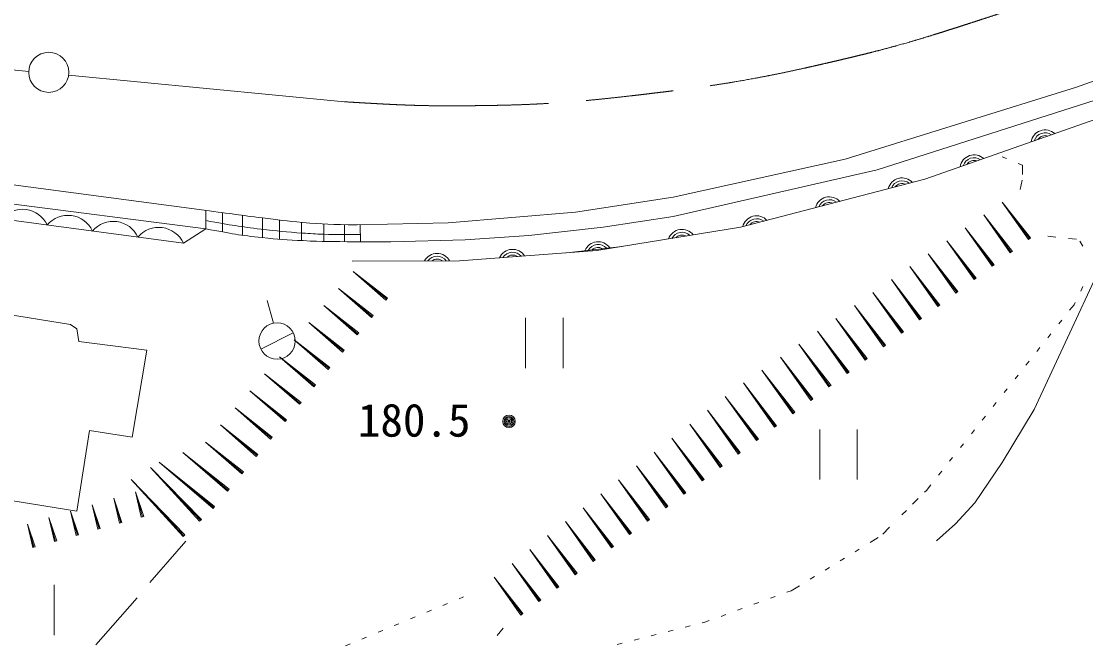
# Model space of a CAD drawing. Units: millimetres, scale not verified. Extents: x 40000 to 680000, y 20000 to 380000.
# Drawn here: x 464323 to 506782, y 242170 to 267095 of the extents above; entities that cross this region are included whole.
import ezdxf
from ezdxf.enums import TextEntityAlignment as Align

# ---------------------------------------------------------------- set-up
doc = ezdxf.new("R2010")
doc.units = ezdxf.units.MM
doc.header["$LTSCALE"] = 1000
doc.header["$PDMODE"] = 32
doc.header["$PDSIZE"] = 500
doc.linetypes.add('CHAIN', pattern=[18.5, 12, -1.5, 3.5, -1.5])
for name, color, linetype, lineweight in [('M-BGD', 7, 'Continuous', 13), ('M-BMK', 2, 'CHAIN', 13), ('M-BMK-SRVR', 3, 'Continuous', 13)]:
    doc.layers.add(name, color=color, linetype=linetype, lineweight=lineweight)
doc.styles.add('ＭＳ ゴシック', font='')
doc.styles.get('ＭＳ ゴシック').set_extended_font_data('MS Gothic')

msp = doc.modelspace()

# ---------------------------------------------------------------- linework, layer by layer
at = {"layer": 'M-BGD'}
for p, q in [((471681, 258809), (449791, 261615)), ((503451, 261687), (503623, 261615)), ((504084, 261423), (504256, 261351)), ((504256, 261351), (504256, 260976)), ((504249, 260747), (504167, 260378)), ((504538, 258418), (503456, 259881)), ((504579, 258448), (503456, 259881)), ((504498, 258388), (503456, 259881)), ((471681, 258809), (471681, 259552)), ((472355, 259456), (472355, 258687)), ((473153, 259346), (473153, 258552)), ((473941, 259248), (473941, 258458)), ((474625, 259163), (474625, 258399)), ((475495, 259070), (475495, 258342)), ((476392, 259005), (476392, 258305)), ((503815, 257883), (502718, 259365)), ((503855, 257912), (502718, 259365)), ((503775, 257853), (502718, 259365)), ((470788, 258242), (471681, 258809)), ((477217, 258979), (477217, 258298)), ((477842, 258970), (477853, 258296)), ((503092, 257347), (501980, 258849)), ((503132, 257377), (501980, 258849)), ((503051, 257317), (501980, 258849)), ((502368, 256812), (501242, 258333)), ((502409, 256841), (501242, 258333)), ((502328, 256782), (501242, 258333)), ((504579, 258448), (504498, 258388)), ((505276, 258519), (505596, 258484)), ((506093, 258429), (506413, 258394)), ((506543, 258319), (506672, 258117)), ((488295, 258107), (486078, 257854)), ((501645, 256276), (500504, 257817)), ((501685, 256306), (500504, 257817)), ((501605, 256246), (500504, 257817)), ((503855, 257912), (503775, 257853)), ((503132, 257377), (503051, 257317)), ((478898, 256002), (477564, 257108)), ((478930, 256040), (477564, 257108)), ((478866, 255963), (477564, 257108)), ((500922, 255741), (499766, 257301)), ((500962, 255770), (499766, 257301)), ((500881, 255711), (499766, 257301)), ((500198, 255205), (499029, 256785)), ((500238, 255235), (499029, 256785)), ((500158, 255175), (499029, 256785)), ((502409, 256841), (502328, 256782)), ((506671, 256502), (506583, 256323)), ((478323, 255309), (476975, 256427)), ((478355, 255347), (476975, 256427)), ((478291, 255271), (476975, 256427)), ((478930, 256040), (478866, 255963)), ((499475, 254670), (498291, 256269)), ((499515, 254699), (498291, 256269)), ((499435, 254640), (498291, 256269)), ((501685, 256306), (501605, 256246)), ((474135, 255946), (474387, 255044)), ((477749, 254616), (476386, 255746)), ((477781, 254655), (476386, 255746)), ((477717, 254578), (476386, 255746)), ((498752, 254134), (497553, 255753)), ((498792, 254164), (497553, 255753)), ((498711, 254104), (497553, 255753)), ((500962, 255770), (500881, 255711)), ((506316, 255783), (506139, 255560)), ((506361, 255875), (506316, 255783)), ((478355, 255347), (478291, 255271)), ((484435, 255252), (484435, 253252)), ((485935, 253252), (485935, 255252)), ((498028, 253599), (496815, 255237)), ((498068, 253628), (496815, 255237)), ((497988, 253569), (496815, 255237)), ((500238, 255235), (500158, 255175)), ((477174, 253924), (475797, 255066)), ((477206, 253962), (475797, 255066)), ((477142, 253885), (475797, 255066)), ((505828, 255168), (505704, 255012)), ((475174, 254659), (473880, 254008)), ((476600, 253231), (475208, 254385)), ((476632, 253269), (475208, 254385)), ((476568, 253192), (475208, 254385)), ((477781, 254655), (477717, 254578)), ((497305, 253063), (496077, 254722)), ((497345, 253093), (496077, 254722)), ((497265, 253033), (496077, 254722)), ((499515, 254699), (499435, 254640)), ((505393, 254620), (505268, 254464)), ((477206, 253962), (477142, 253885)), ((496581, 252528), (495339, 254206)), ((496622, 252557), (495339, 254206)), ((496541, 252498), (495339, 254206)), ((498792, 254164), (498711, 254104)), ((504957, 254072), (504833, 253916)), ((476025, 252538), (474619, 253704)), ((476057, 252577), (474619, 253704)), ((475993, 252500), (474619, 253704)), ((495858, 251992), (494601, 253690)), ((495898, 252022), (494601, 253690)), ((495818, 251962), (494601, 253690)), ((498068, 253628), (497988, 253569)), ((504522, 253524), (504397, 253367)), ((476632, 253269), (476568, 253192)), ((495135, 251457), (493864, 253174)), ((495175, 251486), (493864, 253174)), ((495095, 251427), (493864, 253174)), ((497345, 253093), (497265, 253033)), ((475451, 251845), (474030, 253024)), ((475483, 251884), (474030, 253024)), ((475419, 251807), (474030, 253024)), ((494411, 250921), (493126, 252658)), ((494452, 250951), (493126, 252658)), ((494371, 250891), (493126, 252658)), ((504086, 252976), (503962, 252819)), ((474876, 251153), (473441, 252343)), ((474908, 251191), (473441, 252343)), ((474844, 251114), (473441, 252343)), ((476057, 252577), (475993, 252500)), ((496622, 252557), (496541, 252498)), ((503651, 252428), (503527, 252271)), ((475483, 251884), (475419, 251807)), ((493688, 250386), (492403, 252122)), ((493728, 250415), (492403, 252122)), ((493648, 250356), (492403, 252122)), ((495898, 252022), (495818, 251962)), ((503216, 251880), (503091, 251723)), ((474302, 250460), (472852, 251662)), ((474333, 250498), (472852, 251662)), ((474270, 250421), (472852, 251662)), ((492965, 249850), (491694, 251567)), ((493005, 249880), (491694, 251567)), ((492924, 249820), (491694, 251567)), ((495175, 251486), (495095, 251427)), ((473727, 249767), (472263, 250982)), ((473759, 249806), (472263, 250982)), ((473695, 249729), (472263, 250982)), ((474908, 251191), (474844, 251114)), ((492241, 249315), (490985, 251011)), ((492282, 249344), (490985, 251011)), ((492201, 249285), (490985, 251011)), ((494452, 250951), (494371, 250891)), ((502780, 251332), (502656, 251175)), ((496172, 250800), (496172, 248800)), ((497672, 248800), (497672, 250800)), ((502345, 250784), (502220, 250627)), ((473152, 249074), (471674, 250301)), ((473184, 249113), (471674, 250301)), ((473121, 249036), (471674, 250301)), ((474333, 250498), (474270, 250421)), ((491518, 248779), (490277, 250456)), ((491558, 248809), (490277, 250456)), ((491478, 248749), (490277, 250456)), ((493728, 250415), (493648, 250356)), ((501909, 250235), (501785, 250079)), ((472578, 248382), (470763, 249887)), ((472610, 248420), (470763, 249887)), ((472546, 248343), (470763, 249887)), ((473759, 249806), (473695, 249729)), ((490795, 248244), (489568, 249900)), ((490835, 248273), (489568, 249900)), ((490754, 248214), (489568, 249900)), ((493005, 249880), (492924, 249820)), ((501474, 249687), (501350, 249531)), ((471468, 247177), (469482, 249289)), ((471505, 247211), (469482, 249289)), ((471432, 247143), (469482, 249289)), ((472003, 247689), (469821, 249499)), ((472035, 247727), (469821, 249499)), ((471971, 247650), (469821, 249499)), ((490071, 247708), (488860, 249345)), ((490111, 247738), (488860, 249345)), ((490031, 247678), (488860, 249345)), ((492282, 249344), (492201, 249285)), ((473184, 249113), (473121, 249036)), ((501039, 249139), (500914, 248983)), ((470812, 246561), (468701, 248807)), ((470849, 246595), (468701, 248807)), ((470776, 246526), (468701, 248807)), ((472610, 248420), (472546, 248343)), ((489348, 247173), (488151, 248789)), ((489388, 247202), (488151, 248789)), ((489308, 247143), (488151, 248789)), ((491558, 248809), (491478, 248749)), ((500603, 248591), (500426, 248368)), ((468291, 247076), (468015, 248055)), ((468339, 247090), (468015, 248055)), ((468243, 247063), (468015, 248055)), ((469157, 247321), (468878, 248312)), ((469206, 247334), (468878, 248312)), ((469109, 247307), (468878, 248312)), ((488625, 246637), (487443, 248233)), ((488665, 246667), (487443, 248233)), ((488584, 246607), (487443, 248233)), ((490835, 248273), (490754, 248214)), ((500099, 248041), (499875, 247817)), ((500426, 248368), (500354, 248296)), ((466559, 246588), (466290, 247540)), ((466607, 246602), (466290, 247540)), ((466511, 246575), (466290, 247540)), ((467425, 246832), (467153, 247797)), ((467473, 246846), (467153, 247797)), ((467377, 246819), (467153, 247797)), ((472035, 247727), (471971, 247650)), ((487901, 246102), (486734, 247678)), ((487941, 246131), (486734, 247678)), ((487861, 246072), (486734, 247678)), ((490111, 247738), (490031, 247678)), ((499629, 247571), (499451, 247394)), ((465692, 246344), (465428, 247282)), ((465741, 246358), (465428, 247282)), ((465644, 246331), (465428, 247282)), ((469206, 247334), (469109, 247307)), ((471505, 247211), (471432, 247143)), ((487178, 245566), (486026, 247122)), ((487218, 245596), (486026, 247122)), ((487138, 245536), (486026, 247122)), ((489388, 247202), (489308, 247143)), ((464826, 246100), (464566, 247025)), ((464874, 246114), (464566, 247025)), ((464778, 246086), (464566, 247025)), ((467473, 246846), (467377, 246819)), ((468339, 247090), (468243, 247063)), ((498959, 246902), (498686, 246629)), ((465741, 246358), (465644, 246331)), ((466607, 246602), (466511, 246575)), ((470883, 246338), (469450, 244696)), ((470849, 246595), (470776, 246526)), ((486454, 245031), (485317, 246567)), ((486495, 245060), (485317, 246567)), ((486414, 245001), (485317, 246567)), ((488665, 246667), (488584, 246607)), ((498502, 246486), (498178, 246287)), ((464874, 246114), (464778, 246086)), ((485731, 244495), (484609, 246011)), ((485771, 244525), (484609, 246011)), ((485691, 244465), (484609, 246011)), ((487941, 246131), (487861, 246072)), ((497751, 246026), (497581, 245922)), ((485008, 243960), (483900, 245456)), ((485048, 243989), (483900, 245456)), ((484968, 243930), (483900, 245456)), ((487218, 245596), (487138, 245536)), ((497154, 245661), (496984, 245557)), ((486495, 245060), (486414, 245001)), ((496557, 245296), (496387, 245191)), ((465633, 242595), (465633, 244595)), ((484284, 243424), (483192, 244900)), ((484325, 243454), (483192, 244900)), ((484244, 243394), (483192, 244900)), ((495363, 244565), (495039, 244366)), ((495960, 244930), (495790, 244826)), ((485771, 244525), (485691, 244465)), ((495039, 244366), (494865, 244303)), ((468939, 244078), (467292, 242201)), ((481142, 243777), (481326, 243854)), ((481788, 244045), (481957, 244115)), ((485048, 243989), (484968, 243930)), ((493737, 243891), (493550, 243823)), ((494395, 244131), (494207, 244063)), ((479848, 243242), (480033, 243318)), ((480495, 243510), (480680, 243586)), ((484325, 243454), (484244, 243394)), ((492422, 243411), (492234, 243343)), ((493080, 243651), (492892, 243583)), ((479202, 242974), (479386, 243050)), ((483305, 242572), (483540, 242873)), ((491004, 242958), (490810, 242909)), ((491590, 243108), (491488, 243082)), ((491765, 243171), (491590, 243108)), ((477908, 242438), (478093, 242515)), ((478555, 242706), (478740, 242782)), ((489647, 242613), (489453, 242564)), ((490325, 242786), (490132, 242736)), ((477261, 242170), (477446, 242247)), ((488290, 242268), (488097, 242218)), ((488969, 242440), (488775, 242391))]:
    msp.add_line(p, q, dxfattribs=at)
for points in [[(397198, 274800), (397621, 274969), (399907, 273784), (403717, 271837), (407442, 270228), (410998, 268873), (413877, 267942), (418280, 266757), (425561, 265317), (446643, 262862), (471620, 259560)], [(477716, 258967), (481356, 259052), (486436, 259475), (490331, 260068), (497189, 261592), (506418, 264471), (510905, 266079), (532326, 272599)], [(517340, 266757), (500364, 260789), (493010, 258872), (487286, 257944), (481801, 257534), (477523, 257514)], [(477664, 258297), (479070, 258290), (482034, 258375), (484574, 258544), (487537, 258883), (490331, 259306), (498459, 261169), (510397, 264979)], [(500830, 246352), (501592, 247029), (502354, 247876), (503454, 249485), (504724, 251601), (508619, 259983), (509381, 260830), (510312, 261677), (511752, 262777), (512965, 263470), (514546, 264186)], [(470788, 258242), (461728, 259446), (452959, 260629)]]:
    msp.add_lwpolyline(points, dxfattribs=at)
msp.add_lwpolyline([(459766, 245929), (460274, 248553), (466540, 247537), (467048, 250755), (468741, 250501), (469334, 253972), (466624, 254311), (466540, 254819), (466286, 254988), (456888, 256512), (455618, 248723), (456210, 248469), (455956, 246606)], close=True, dxfattribs=at)
for centre, radius in [((474527, 254333), 724), ((483779, 251124), 250), ((483779, 251124), 200), ((483779, 251124), 150), ((483779, 251124), 100), ((483779, 251124), 50), ((483779, 251124), 20)]:
    msp.add_circle(centre, radius, dxfattribs=at)
for centre, radius, start, end in [((505164, 262193), 567, 47.4423, 171.2973), ((505164, 262193), 453, 55.4017, 163.3379), ((505164, 262193), 340, 71.0271, 147.7126), ((502334, 261198), 567, 47.4423, 171.2973), ((502334, 261198), 453, 55.4017, 163.3379), ((502334, 261198), 340, 71.0271, 147.7126), ((499458, 260277), 567, 42.6825, 166.5376), ((499458, 260277), 453, 50.6419, 158.5782), ((499458, 260277), 340, 66.2673, 142.9528), ((496555, 259520), 567, 42.6825, 166.5376), ((496555, 259520), 453, 50.6419, 158.5782), ((496555, 259520), 340, 66.2673, 142.9528), ((464369, 258504), 1085, 25.0633, 139.7908), ((466181, 258264), 1085, 25.0633, 139.7908), ((467993, 258023), 1085, 25.0633, 139.7908), ((493652, 258763), 567, 42.6825, 166.5376), ((493652, 258763), 453, 50.6419, 158.5782), ((493652, 258763), 340, 66.2673, 142.9528), ((469805, 257782), 1085, 25.0633, 139.7908), ((490678, 258223), 567, 37.2799, 161.1349), ((490678, 258223), 453, 45.2393, 153.1755), ((487332, 257729), 567, 34.6021, 158.4572), ((487332, 257729), 453, 42.5615, 150.4978), ((490678, 258223), 340, 60.8647, 137.5502), ((480910, 257264), 567, 28.3466, 152.2017), ((483922, 257425), 567, 32.3404, 156.1954), ((483922, 257425), 453, 40.2998, 148.236), ((483922, 257425), 340, 55.9251, 132.6106), ((487332, 257729), 340, 58.1869, 134.8724), ((480910, 257264), 453, 36.306, 144.2423), ((480910, 257264), 340, 51.9314, 128.6169)]:
    msp.add_arc(centre, radius, start, end, dxfattribs=at)
for points, knots in [([(471620, 259560), (472743, 259401), (473033, 259358), (473941, 259248), (474566, 259172), (474915, 259121), (475542, 259066), (476389, 258992), (476678, 258992), (477716, 258967)], [0, 0, 0, 0, 1, 1, 1, 2, 2, 2, 3, 3, 3, 3]), ([(471681, 259137), (472737, 258955), (473025, 258899), (473893, 258797), (474535, 258721), (474897, 258687), (475542, 258640), (475869, 258615), (476053, 258606), (476381, 258593), (476954, 258571), (477144, 258579), (477849, 258588)], [0, 0, 0, 0, 1, 1, 1, 2, 2, 2, 3, 3, 3, 4, 4, 4, 4]), ([(471681, 258809), (472745, 258615), (473045, 258552), (473929, 258459), (474567, 258393), (474926, 258372), (475567, 258338), (476385, 258295), (476659, 258299), (477664, 258297)], [0, 0, 0, 0, 1, 1, 1, 2, 2, 2, 3, 3, 3, 3])]:
    msp.add_open_spline(points, degree=3, knots=knots, dxfattribs=at)
msp.add_point((483779, 251124), dxfattribs=at)
at = {"layer": 'M-BMK'}
for p, q in [((464620, 265093), (424393, 269069)), ((477222, 263881), (466211, 264938))]:
    msp.add_line(p, q, dxfattribs=at)
msp.add_open_spline([(503442, 267433), (500288, 266404), (499361, 266103), (496685, 265480), (493967, 264847), (492419, 264571), (489649, 264238), (486924, 263909), (485385, 263761), (482641, 263729), (480524, 263703), (479779, 263726), (477222, 263881)], degree=3, knots=[0, 0, 0, 0, 1, 1, 1, 2, 2, 2, 3, 3, 3, 4, 4, 4, 4], dxfattribs=at)
at = {"layer": 'M-BMK-SRVR'}
msp.add_circle((465420, 265056), 800, dxfattribs=at)

# ---------------------------------------------------------------- texts
at = {"layer": 'M-BGD', "style": 'ＭＳ ゴシック'}
msp.add_text('180.5', height=1320, dxfattribs=at).set_placement((479995, 251175), align=Align.MIDDLE_CENTER)

doc.saveas('drawing.dxf')
